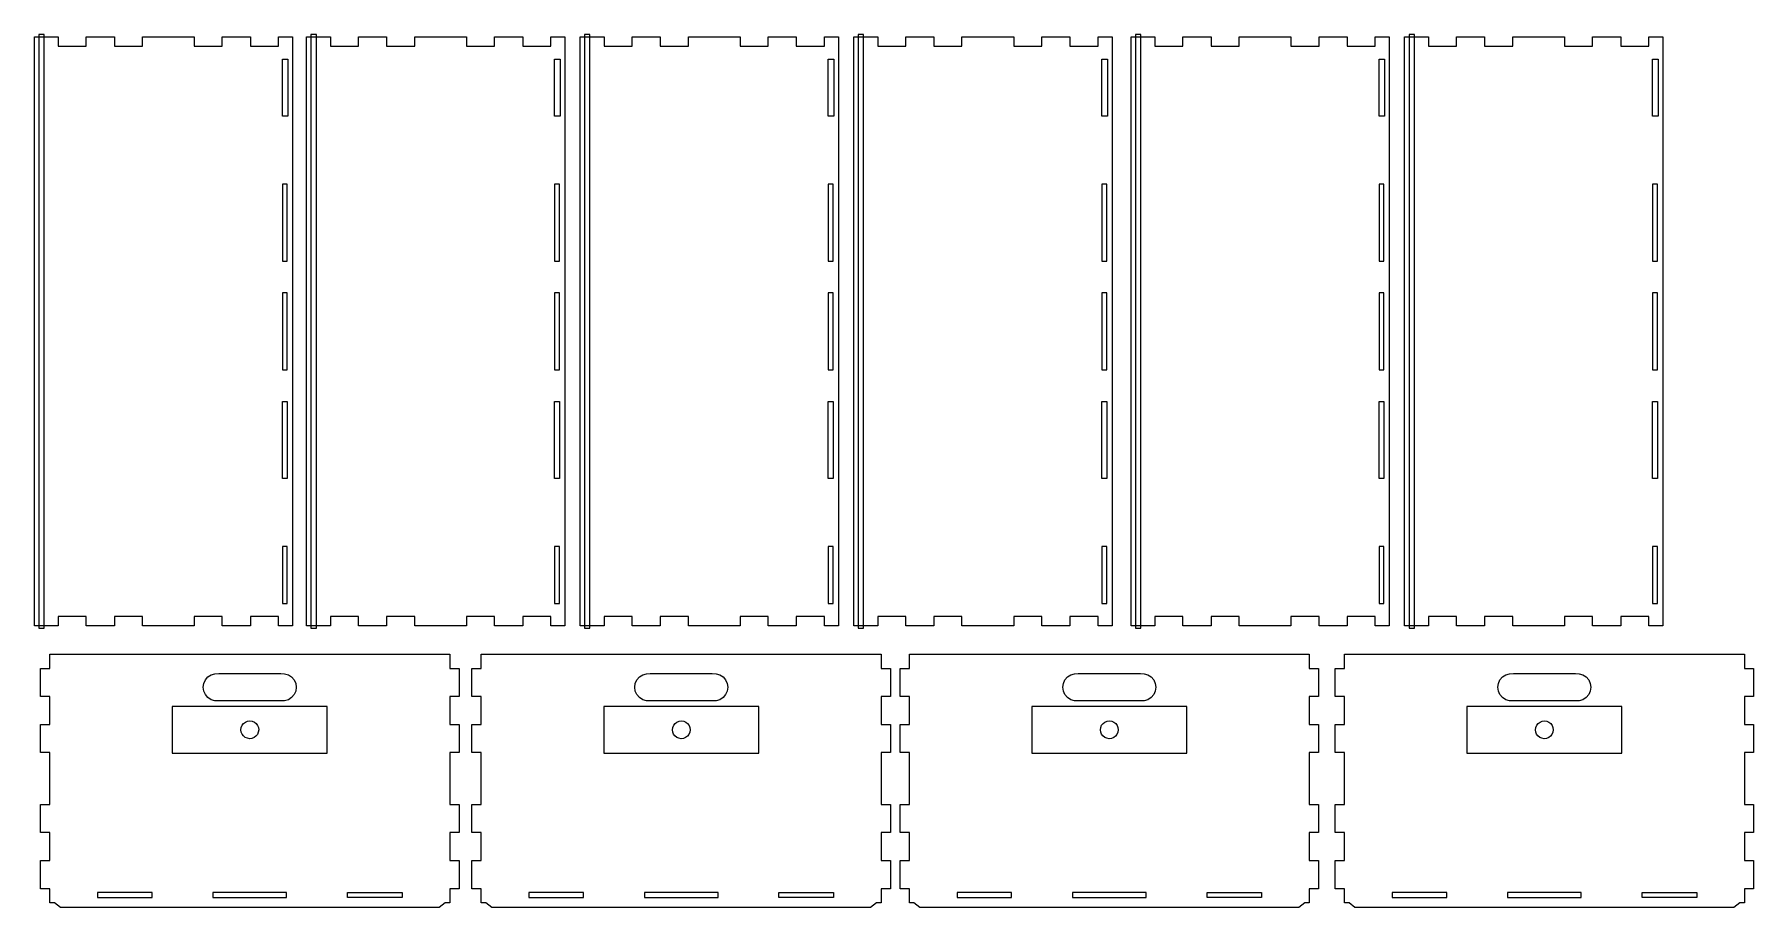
# Model space of a CAD drawing. Extents: x 62 to 2279, y 40 to 1166.
import ezdxf

# ---------------------------------------------------------------- set-up
doc = ezdxf.new("R2010")
doc.units = 0
doc.layers.add('BIG_DRAWERS', color=18, linetype='CONTINUOUS')

msp = doc.modelspace()

# ---------------------------------------------------------------- linework, layer by layer
at = {"layer": 'BIG_DRAWERS'}
for points in [[(67.1, 1163.1), (74.1, 1163.1), (92.2, 1163.1), (92.2, 1151.1), (128.5, 1151.1), (128.5, 1163.1), (164.7, 1163.1), (164.7, 1151.1), (201, 1151.1), (201, 1163.1), (267.8, 1163.1), (267.8, 1151.1), (304, 1151.1), (304, 1163.1), (340.3, 1163.1), (340.3, 1151.1), (376.5, 1151.1), (376.5, 1163.1), (394.7, 1163.1), (394.7, 403.1), (376.5, 403.1), (376.5, 415.1), (340.3, 415.1), (340.3, 403.1), (304, 403.1), (304, 415.1), (267.8, 415.1), (267.8, 403.1), (201, 403.1), (201, 415.1), (164.7, 415.1), (164.7, 403.1), (128.5, 403.1), (128.5, 415.1), (92.2, 415.1), (92.2, 403.1), (74.1, 403.1), (67.1, 403.1), (61.6, 403.1), (61.6, 1163.1)], [(67.1, 400.1), (74.1, 400.1), (74.1, 1166.1), (67.1, 1166.1)], [(418.3, 1163.1), (425.3, 1163.1), (443.4, 1163.1), (443.4, 1151.1), (479.7, 1151.1), (479.7, 1163.1), (515.9, 1163.1), (515.9, 1151.1), (552.2, 1151.1), (552.2, 1163.1), (619, 1163.1), (619, 1151.1), (655.2, 1151.1), (655.2, 1163.1), (691.5, 1163.1), (691.5, 1151.1), (727.7, 1151.1), (727.7, 1163.1), (745.9, 1163.1), (745.9, 403.1), (727.7, 403.1), (727.7, 415.1), (691.5, 415.1), (691.5, 403.1), (655.2, 403.1), (655.2, 415.1), (619, 415.1), (619, 403.1), (552.2, 403.1), (552.2, 415.1), (515.9, 415.1), (515.9, 403.1), (479.7, 403.1), (479.7, 415.1), (443.4, 415.1), (443.4, 403.1), (425.3, 403.1), (418.3, 403.1), (412.7, 403.1), (412.7, 1163.1)], [(418.3, 400.1), (425.3, 400.1), (425.3, 1166.1), (418.3, 1166.1)], [(771.3, 1163.1), (778.3, 1163.1), (796.4, 1163.1), (796.4, 1151.1), (832.7, 1151.1), (832.7, 1163.1), (868.9, 1163.1), (868.9, 1151.1), (905.2, 1151.1), (905.2, 1163.1), (972, 1163.1), (972, 1151.1), (1008.2, 1151.1), (1008.2, 1163.1), (1044.5, 1163.1), (1044.5, 1151.1), (1080.7, 1151.1), (1080.7, 1163.1), (1098.9, 1163.1), (1098.9, 403.1), (1080.7, 403.1), (1080.7, 415.1), (1044.5, 415.1), (1044.5, 403.1), (1008.2, 403.1), (1008.2, 415.1), (972, 415.1), (972, 403.1), (905.2, 403.1), (905.2, 415.1), (868.9, 415.1), (868.9, 403.1), (832.7, 403.1), (832.7, 415.1), (796.4, 415.1), (796.4, 403.1), (778.3, 403.1), (771.3, 403.1), (765.8, 403.1), (765.8, 1163.1)], [(771.3, 400.1), (778.3, 400.1), (778.3, 1166.1), (771.3, 1166.1)], [(1124.3, 1163.1), (1131.3, 1163.1), (1149.5, 1163.1), (1149.5, 1151.1), (1185.7, 1151.1), (1185.7, 1163.1), (1222, 1163.1), (1222, 1151.1), (1258.2, 1151.1), (1258.2, 1163.1), (1325, 1163.1), (1325, 1151.1), (1361.3, 1151.1), (1361.3, 1163.1), (1397.5, 1163.1), (1397.5, 1151.1), (1433.8, 1151.1), (1433.8, 1163.1), (1451.9, 1163.1), (1451.9, 403.1), (1433.8, 403.1), (1433.8, 415.1), (1397.5, 415.1), (1397.5, 403.1), (1361.3, 403.1), (1361.3, 415.1), (1325, 415.1), (1325, 403.1), (1258.2, 403.1), (1258.2, 415.1), (1222, 415.1), (1222, 403.1), (1185.7, 403.1), (1185.7, 415.1), (1149.5, 415.1), (1149.5, 403.1), (1131.3, 403.1), (1124.3, 403.1), (1118.8, 403.1), (1118.8, 1163.1)], [(1124.3, 400.1), (1131.3, 400.1), (1131.3, 1166.1), (1124.3, 1166.1)], [(1481.9, 1163.1), (1488.9, 1163.1), (1507, 1163.1), (1507, 1151.1), (1543.2, 1151.1), (1543.2, 1163.1), (1579.5, 1163.1), (1579.5, 1151.1), (1615.7, 1151.1), (1615.7, 1163.1), (1682.6, 1163.1), (1682.6, 1151.1), (1718.8, 1151.1), (1718.8, 1163.1), (1755.1, 1163.1), (1755.1, 1151.1), (1791.3, 1151.1), (1791.3, 1163.1), (1809.4, 1163.1), (1809.4, 403.1), (1791.3, 403.1), (1791.3, 415.1), (1755.1, 415.1), (1755.1, 403.1), (1718.8, 403.1), (1718.8, 415.1), (1682.6, 415.1), (1682.6, 403.1), (1615.7, 403.1), (1615.7, 415.1), (1579.5, 415.1), (1579.5, 403.1), (1543.2, 403.1), (1543.2, 415.1), (1507, 415.1), (1507, 403.1), (1488.9, 403.1), (1481.9, 403.1), (1476.3, 403.1), (1476.3, 1163.1)], [(1481.9, 400.1), (1488.9, 400.1), (1488.9, 1166.1), (1481.9, 1166.1)], [(1834.9, 1163.1), (1841.9, 1163.1), (1860, 1163.1), (1860, 1151.1), (1896.3, 1151.1), (1896.3, 1163.1), (1932.5, 1163.1), (1932.5, 1151.1), (1968.8, 1151.1), (1968.8, 1163.1), (2035.6, 1163.1), (2035.6, 1151.1), (2071.8, 1151.1), (2071.8, 1163.1), (2108.1, 1163.1), (2108.1, 1151.1), (2144.3, 1151.1), (2144.3, 1163.1), (2162.4, 1163.1), (2162.4, 403.1), (2144.3, 403.1), (2144.3, 415.1), (2108.1, 415.1), (2108.1, 403.1), (2071.8, 403.1), (2071.8, 415.1), (2035.6, 415.1), (2035.6, 403.1), (1968.8, 403.1), (1968.8, 415.1), (1932.5, 415.1), (1932.5, 403.1), (1896.3, 403.1), (1896.3, 415.1), (1860, 415.1), (1860, 403.1), (1841.9, 403.1), (1834.9, 403.1), (1829.3, 403.1), (1829.3, 1163.1)], [(1834.9, 400.1), (1841.9, 400.1), (1841.9, 1166.1), (1834.9, 1166.1)], [(381.5, 1060.6), (381.5, 1134.1), (388.7, 1134.1), (388.7, 1060.6)], [(732.7, 1060.6), (732.7, 1134.1), (739.9, 1134.1), (739.9, 1060.6)], [(1085.7, 1060.6), (1085.7, 1134.1), (1092.9, 1134.1), (1092.9, 1060.6)], [(1438.7, 1060.6), (1438.7, 1134.1), (1445.9, 1134.1), (1445.9, 1060.6)], [(1796.2, 1060.6), (1796.2, 1134.1), (1803.4, 1134.1), (1803.4, 1060.6)], [(2149.2, 1060.6), (2149.2, 1134.1), (2156.4, 1134.1), (2156.4, 1060.6)], [(381.5, 873.6), (387.7, 873.6), (387.7, 973.1), (381.5, 973.1)], [(732.7, 873.6), (738.9, 873.6), (738.9, 973.1), (732.7, 973.1)], [(1085.7, 873.6), (1091.9, 873.6), (1091.9, 973.1), (1085.7, 973.1)], [(1438.7, 873.6), (1444.9, 873.6), (1444.9, 973.1), (1438.7, 973.1)], [(1796.2, 873.6), (1802.4, 873.6), (1802.4, 973.1), (1796.2, 973.1)], [(2149.2, 873.6), (2155.4, 873.6), (2155.4, 973.1), (2149.2, 973.1)], [(381.5, 733.4), (387.7, 733.4), (387.7, 832.9), (381.5, 832.9)], [(732.7, 733.4), (738.9, 733.4), (738.9, 832.9), (732.7, 832.9)], [(1085.7, 733.4), (1091.9, 733.4), (1091.9, 832.9), (1085.7, 832.9)], [(1438.7, 733.4), (1444.9, 733.4), (1444.9, 832.9), (1438.7, 832.9)], [(1796.2, 733.4), (1802.4, 733.4), (1802.4, 832.9), (1796.2, 832.9)], [(2149.2, 733.4), (2155.4, 733.4), (2155.4, 832.9), (2149.2, 832.9)], [(381.5, 593.1), (381.5, 692.6), (387.7, 692.6), (387.7, 593.1)], [(732.7, 593.1), (732.7, 692.6), (738.9, 692.6), (738.9, 593.1)], [(1085.7, 593.1), (1085.7, 692.6), (1091.9, 692.6), (1091.9, 593.1)], [(1438.7, 593.1), (1438.7, 692.6), (1444.9, 692.6), (1444.9, 593.1)], [(1796.2, 593.1), (1796.2, 692.6), (1802.4, 692.6), (1802.4, 593.1)], [(2149.2, 593.1), (2149.2, 692.6), (2155.4, 692.6), (2155.4, 593.1)], [(381.5, 432.1), (387.7, 432.1), (387.7, 505.6), (381.5, 505.6)], [(732.7, 432.1), (738.9, 432.1), (738.9, 505.6), (732.7, 505.6)], [(1085.7, 432.1), (1091.9, 432.1), (1091.9, 505.6), (1085.7, 505.6)], [(1438.7, 432.1), (1444.9, 432.1), (1444.9, 505.6), (1438.7, 505.6)], [(1796.2, 432.1), (1802.4, 432.1), (1802.4, 505.6), (1796.2, 505.6)], [(2149.2, 432.1), (2155.4, 432.1), (2155.4, 505.6), (2149.2, 505.6)], [(69.4, 348.3), (81.4, 348.3), (81.4, 366.5), (597.4, 366.5), (597.4, 348.3), (609.4, 348.3), (609.4, 312.1), (597.4, 312.1), (597.4, 275.8), (609.4, 275.8), (609.4, 239.6), (597.4, 239.6), (597.4, 172.8), (609.4, 172.8), (609.4, 136.5), (597.4, 136.5), (597.4, 100.3), (609.4, 100.3), (609.4, 64), (597.4, 64), (597.4, 45.9), (591.4, 45.9), (583.8, 39.7), (95.1, 39.7), (87.4, 45.9), (81.4, 45.9), (81.4, 64), (69.4, 64), (69.4, 100.3), (81.4, 100.3), (81.4, 136.5), (69.4, 136.5), (69.4, 172.8), (81.4, 172.8), (81.4, 239.6), (69.4, 239.6), (69.4, 275.8), (81.4, 275.8), (81.4, 312.1), (69.4, 312.1)], [(626.1, 348.3), (638.1, 348.3), (638.1, 366.5), (1154.1, 366.5), (1154.1, 348.3), (1166.1, 348.3), (1166.1, 312.1), (1154.1, 312.1), (1154.1, 275.8), (1166.1, 275.8), (1166.1, 239.6), (1154.1, 239.6), (1154.1, 172.8), (1166.1, 172.8), (1166.1, 136.5), (1154.1, 136.5), (1154.1, 100.3), (1166.1, 100.3), (1166.1, 64), (1154.1, 64), (1154.1, 45.9), (1148.1, 45.9), (1140.4, 39.7), (651.8, 39.7), (644.1, 45.9), (638.1, 45.9), (638.1, 64), (626.1, 64), (626.1, 100.3), (638.1, 100.3), (638.1, 136.5), (626.1, 136.5), (626.1, 172.8), (638.1, 172.8), (638.1, 239.6), (626.1, 239.6), (626.1, 275.8), (638.1, 275.8), (638.1, 312.1), (626.1, 312.1)], [(1178.3, 348.3), (1190.3, 348.3), (1190.3, 366.5), (1706.3, 366.5), (1706.3, 348.3), (1718.3, 348.3), (1718.3, 312.1), (1706.3, 312.1), (1706.3, 275.8), (1718.3, 275.8), (1718.3, 239.6), (1706.3, 239.6), (1706.3, 172.8), (1718.3, 172.8), (1718.3, 136.5), (1706.3, 136.5), (1706.3, 100.3), (1718.3, 100.3), (1718.3, 64), (1706.3, 64), (1706.3, 45.9), (1700.3, 45.9), (1692.6, 39.7), (1203.9, 39.7), (1196.3, 45.9), (1190.3, 45.9), (1190.3, 64), (1178.3, 64), (1178.3, 100.3), (1190.3, 100.3), (1190.3, 136.5), (1178.3, 136.5), (1178.3, 172.8), (1190.3, 172.8), (1190.3, 239.6), (1178.3, 239.6), (1178.3, 275.8), (1190.3, 275.8), (1190.3, 312.1), (1178.3, 312.1)], [(1739.5, 348.3), (1751.5, 348.3), (1751.5, 366.5), (2267.5, 366.5), (2267.5, 348.3), (2279.5, 348.3), (2279.5, 312.1), (2267.5, 312.1), (2267.5, 275.8), (2279.5, 275.8), (2279.5, 239.6), (2267.5, 239.6), (2267.5, 172.8), (2279.5, 172.8), (2279.5, 136.5), (2267.5, 136.5), (2267.5, 100.3), (2279.5, 100.3), (2279.5, 64), (2267.5, 64), (2267.5, 45.9), (2261.5, 45.9), (2253.8, 39.7), (1765.1, 39.7), (1757.5, 45.9), (1751.5, 45.9), (1751.5, 64), (1739.5, 64), (1739.5, 100.3), (1751.5, 100.3), (1751.5, 136.5), (1739.5, 136.5), (1739.5, 172.8), (1751.5, 172.8), (1751.5, 239.6), (1739.5, 239.6), (1739.5, 275.8), (1751.5, 275.8), (1751.5, 312.1), (1739.5, 312.1)], [(282.2, 333.5), (285.5, 337.2), (289.6, 340), (294.4, 341.4), (299.4, 341.5), (379.4, 341.5), (384.4, 341.4), (389.2, 340), (393.4, 337.2), (396.7, 333.5), (398.7, 328.9), (399.4, 324), (398.7, 319), (396.7, 314.5), (393.4, 310.7), (389.2, 307.9), (384.4, 306.5), (379.4, 306.5), (299.4, 306.5), (294.4, 306.5), (289.6, 307.9), (285.5, 310.7), (282.2, 314.5), (280.1, 319), (279.4, 324), (280.1, 328.9)], [(838.9, 333.5), (842.1, 337.2), (846.3, 340), (851.1, 341.4), (856.1, 341.5), (936.1, 341.5), (941.1, 341.4), (945.9, 340), (950.1, 337.2), (953.3, 333.5), (955.4, 328.9), (956.1, 324), (955.4, 319), (953.3, 314.5), (950.1, 310.7), (945.9, 307.9), (941.1, 306.5), (936.1, 306.5), (856.1, 306.5), (851.1, 306.5), (846.3, 307.9), (842.1, 310.7), (838.9, 314.5), (836.8, 319), (836.1, 324), (836.8, 328.9)], [(1391, 333.5), (1394.3, 337.2), (1398.5, 340), (1403.3, 341.4), (1408.3, 341.5), (1488.3, 341.5), (1493.3, 341.4), (1498, 340), (1502.2, 337.2), (1505.5, 333.5), (1507.6, 328.9), (1508.3, 324), (1507.6, 319), (1505.5, 314.5), (1502.2, 310.7), (1498, 307.9), (1493.3, 306.5), (1488.3, 306.5), (1408.3, 306.5), (1403.3, 306.5), (1398.5, 307.9), (1394.3, 310.7), (1391, 314.5), (1389, 319), (1388.3, 324), (1389, 328.9)], [(1952.2, 333.5), (1955.5, 337.2), (1959.7, 340), (1964.5, 341.4), (1969.5, 341.5), (2049.5, 341.5), (2054.5, 341.4), (2059.2, 340), (2063.4, 337.2), (2066.7, 333.5), (2068.8, 328.9), (2069.5, 324), (2068.8, 319), (2066.7, 314.5), (2063.4, 310.7), (2059.2, 307.9), (2054.5, 306.5), (2049.5, 306.5), (1969.5, 306.5), (1964.5, 306.5), (1959.7, 307.9), (1955.5, 310.7), (1952.2, 314.5), (1950.2, 319), (1949.5, 324), (1950.2, 328.9)], [(439.4, 299.1), (239.4, 299.1), (239.4, 239.1), (439.4, 239.1)], [(996.1, 299.1), (796.1, 299.1), (796.1, 239.1), (996.1, 239.1)], [(1548.3, 299.1), (1348.3, 299.1), (1348.3, 239.1), (1548.3, 239.1)], [(2109.5, 299.1), (1909.5, 299.1), (1909.5, 239.1), (2109.5, 239.1)], [(331.4, 277.3), (333.8, 279.1), (336.6, 280.2), (339.6, 280.5), (342.5, 280.1), (345.3, 278.9), (347.6, 277.1), (349.4, 274.7), (350.5, 271.9), (350.9, 268.9), (350.4, 266), (349.3, 263.2), (347.4, 260.9), (345, 259.1), (342.2, 258), (339.3, 257.6), (336.3, 258.1), (333.6, 259.2), (331.2, 261.1), (329.4, 263.5), (328.3, 266.2), (328, 269.2), (328.4, 272.2), (329.6, 274.9)], [(888.1, 277.3), (890.5, 279.1), (893.3, 280.2), (896.3, 280.5), (899.2, 280.1), (902, 278.9), (904.3, 277.1), (906.1, 274.7), (907.2, 271.9), (907.5, 268.9), (907.1, 266), (905.9, 263.2), (904.1, 260.9), (901.7, 259.1), (898.9, 258), (896, 257.6), (893, 258.1), (890.3, 259.2), (887.9, 261.1), (886.1, 263.5), (885, 266.2), (884.7, 269.2), (885.1, 272.2), (886.3, 274.9)], [(1440.3, 277.3), (1442.7, 279.1), (1445.4, 280.2), (1448.4, 280.5), (1451.4, 280.1), (1454.1, 278.9), (1456.5, 277.1), (1458.2, 274.7), (1459.4, 271.9), (1459.7, 268.9), (1459.3, 266), (1458.1, 263.2), (1456.2, 260.9), (1453.9, 259.1), (1451.1, 258), (1448.1, 257.6), (1445.2, 258.1), (1442.4, 259.2), (1440.1, 261.1), (1438.3, 263.5), (1437.2, 266.2), (1436.8, 269.2), (1437.2, 272.2), (1438.4, 274.9)], [(2001.5, 277.3), (2003.9, 279.1), (2006.6, 280.2), (2009.6, 280.5), (2012.6, 280.1), (2015.3, 278.9), (2017.7, 277.1), (2019.5, 274.7), (2020.6, 271.9), (2020.9, 268.9), (2020.5, 266), (2019.3, 263.2), (2017.5, 260.9), (2015.1, 259.1), (2012.3, 258), (2009.3, 257.6), (2006.4, 258.1), (2003.6, 259.2), (2001.3, 261.1), (1999.5, 263.5), (1998.4, 266.2), (1998, 269.2), (1998.5, 272.2), (1999.6, 274.9)], [(142.9, 59.1), (142.9, 52.9), (213.4, 52.9), (213.4, 59.1)], [(291.9, 59.1), (291.9, 52.9), (386.9, 52.9), (386.9, 59.1)], [(465.4, 59.1), (535.9, 59.1), (535.9, 52.9), (465.4, 52.9)], [(699.6, 59.1), (699.6, 52.9), (770.1, 52.9), (770.1, 59.1)], [(848.6, 59.1), (848.6, 52.9), (943.6, 52.9), (943.6, 59.1)], [(1022.1, 59.1), (1092.6, 59.1), (1092.6, 52.9), (1022.1, 52.9)], [(1251.8, 59.1), (1251.8, 52.9), (1322.3, 52.9), (1322.3, 59.1)], [(1400.8, 59.1), (1400.8, 52.9), (1495.8, 52.9), (1495.8, 59.1)], [(1574.3, 59.1), (1644.8, 59.1), (1644.8, 52.9), (1574.3, 52.9)], [(1813, 59.1), (1813, 52.9), (1883.5, 52.9), (1883.5, 59.1)], [(1962, 59.1), (1962, 52.9), (2057, 52.9), (2057, 59.1)], [(2135.5, 59.1), (2206, 59.1), (2206, 52.9), (2135.5, 52.9)]]:
    msp.add_lwpolyline(points, close=True, dxfattribs=at)

doc.saveas('drawing.dxf')
